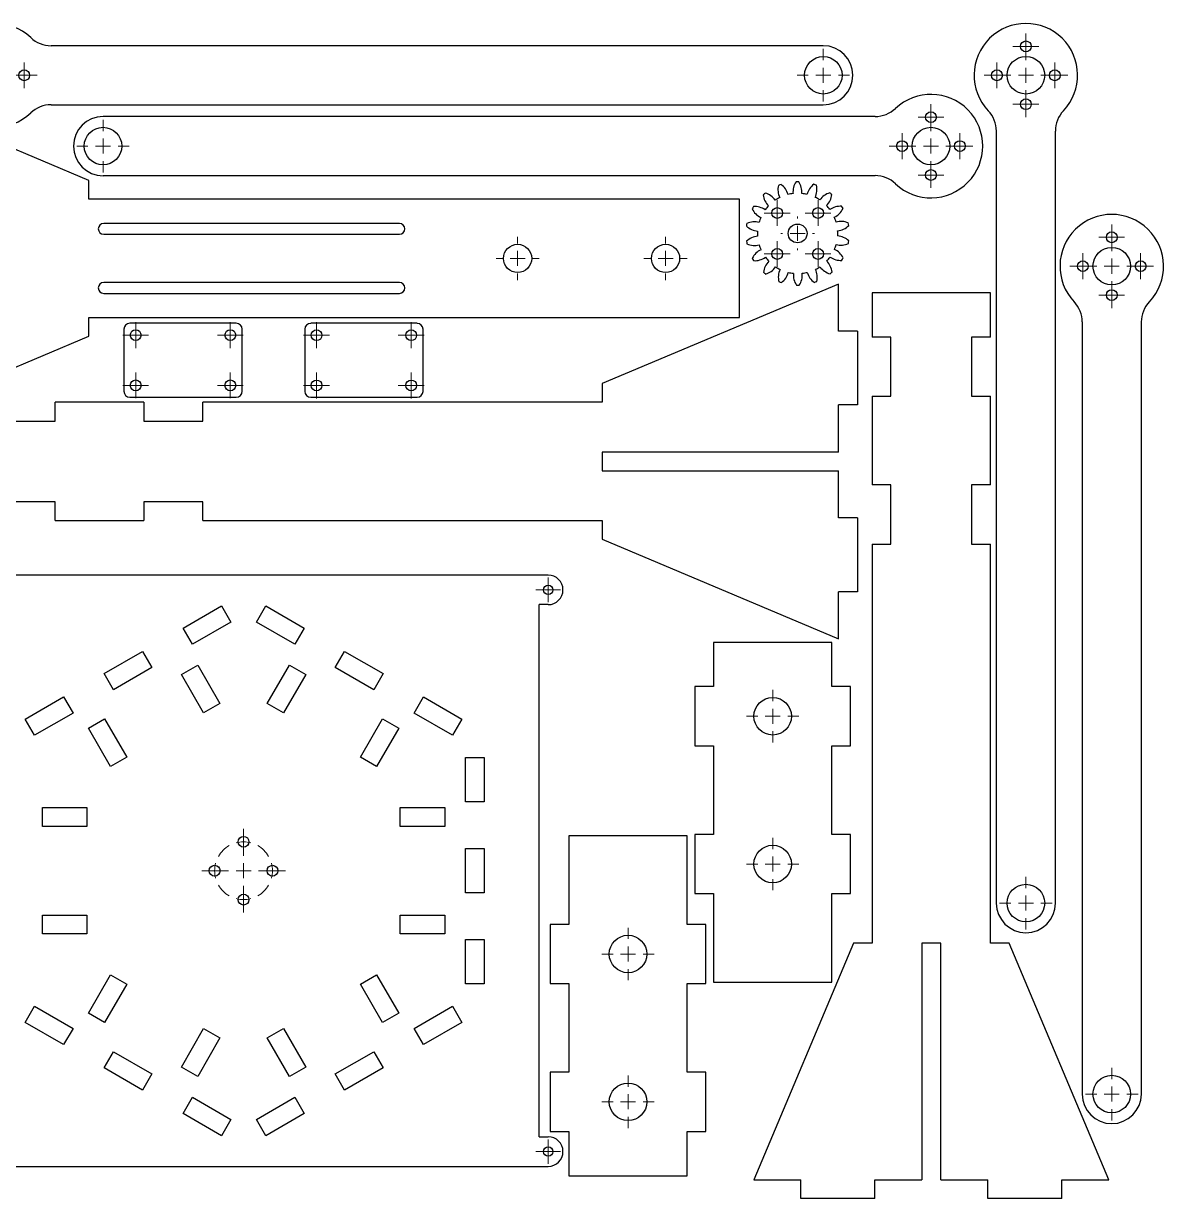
# Model space of a CAD drawing. Header units: inches. Extents: x 0 to 23.9, y 0 to 15.8.
# Drawn here: x 8.73 to 23.91, y 0.19 to 15.83 of the extents above; entities that cross this region are included whole.
import ezdxf

# ---------------------------------------------------------------- set-up
doc = ezdxf.new("R2010")
doc.units = ezdxf.units.IN
doc.header["$MEASUREMENT"] = 0

# ---------------------------------------------------------------- blocks, each defined once
blk = doc.blocks.new('SW_CENTERMARKSYMBOL_12')
at = {"color": 0, "linetype": 'Continuous', "lineweight": 18}
for p, q in [((0, 0.1), (0, 0.1625)), ((-0.1, 0), (-0.1625, 0)), ((0, 0), (-0.1, 0)), ((0, 0), (0, 0.1)), ((0, 0), (0, -0.1)), ((0, 0), (0.1, 0)), ((0.1, 0), (0.1625, 0)), ((0, -0.1), (0, -0.1625))]:
    blk.add_line(p, q, dxfattribs=at)
blk = doc.blocks.new('SW_CENTERMARKSYMBOL_13')
at = {"color": 0, "linetype": 'Continuous', "lineweight": 18}
for p, q in [((0, 0.1), (0, 0.1625)), ((-0.1, 0), (-0.1625, 0)), ((0, 0), (-0.1, 0)), ((0, 0), (0, 0.1)), ((0, 0), (0, -0.1)), ((0, 0), (0.1, 0)), ((0.1, 0), (0.1625, 0)), ((0, -0.1), (0, -0.1625))]:
    blk.add_line(p, q, dxfattribs=at)
blk = doc.blocks.new('SW_CENTERMARKSYMBOL_14')
at = {"color": 0, "linetype": 'Continuous', "lineweight": 18}
for p, q in [((0, 0.87), (0, 0.942)), ((0, 0.77), (0, 0.87)), ((0, 0.585), (0, 0.868)), ((0, 0.77), (0, 0.67)), ((0, 0.67), (0, 0.598)), ((0, 0.385), (0, 0.485)), ((-0.485, 0.385), (-0.557, 0.385)), ((-0.385, 0.385), (-0.485, 0.385)), ((-0.2, 0.385), (-0.483, 0.385)), ((-0.385, 0.385), (-0.285, 0.385)), ((-0.285, 0.385), (-0.213, 0.385)), ((0, 0.385), (-0.1, 0.385)), ((0, 0.385), (0, 0.285)), ((0, 0.385), (0.1, 0.385)), ((0.2, 0.385), (0.483, 0.385)), ((0.285, 0.385), (0.213, 0.385)), ((0.385, 0.385), (0.285, 0.385)), ((0.385, 0.385), (0.485, 0.385)), ((0.485, 0.385), (0.557, 0.385)), ((0, 0.185), (0, -0.098)), ((0, 0.1), (0, 0.172)), ((0, 0), (0, 0.1)), ((0, 0), (0, -0.1)), ((0, -0.1), (0, -0.172))]:
    blk.add_line(p, q, dxfattribs=at)
for start, end in [(119.764, 150.236), (90, 104.882), (75.118, 90), (29.764, 60.236), (165.118, 180), (0, 14.882), (180, 194.882), (345.118, 0), (209.764, 240.236), (299.764, 330.236), (255.118, 270), (270, 284.882)]:
    blk.add_arc((0, 0.385), 0.385, start, end, dxfattribs=at)
blk = doc.blocks.new('SW_CENTERMARKSYMBOL_15')
at = {"color": 0, "linetype": 'Continuous', "lineweight": 18}
for p, q in [((0, 0.2), (0, 0.2875)), ((-0.2, 0), (-0.2875, 0)), ((0, 0), (-0.1, 0)), ((0, 0), (0, 0.1)), ((0, 0), (0.1, 0)), ((0, 0), (0, -0.1)), ((0.2, 0), (0.2875, 0)), ((0, -0.2), (0, -0.2875))]:
    blk.add_line(p, q, dxfattribs=at)
blk = doc.blocks.new('SW_CENTERMARKSYMBOL_16')
at = {"color": 0, "linetype": 'Continuous', "lineweight": 18}
for p, q in [((0, 0.2), (0, 0.2875)), ((-0.2, 0), (-0.2875, 0)), ((0, 0), (-0.1, 0)), ((0, 0), (0, 0.1)), ((0, 0), (0.1, 0)), ((0, 0), (0, -0.1)), ((0.2, 0), (0.2875, 0)), ((0, -0.2), (0, -0.2875))]:
    blk.add_line(p, q, dxfattribs=at)
blk = doc.blocks.new('SW_CENTERMARKSYMBOL_21')
at = {"color": 0, "linetype": 'Continuous', "lineweight": 18}
for p, q in [((0, 0.2), (0, 0.225)), ((-0.2, 0), (-0.225, 0)), ((0, 0), (-0.1, 0)), ((0, 0), (0, 0.1)), ((0, 0), (0, -0.1)), ((0, 0), (0.1, 0)), ((0.2, 0), (0.225, 0)), ((0, -0.2), (0, -0.225))]:
    blk.add_line(p, q, dxfattribs=at)
blk = doc.blocks.new('SW_CENTERMARKSYMBOL_22')
at = {"color": 0, "linetype": 'Continuous', "lineweight": 18}
for p, q in [((0, 0.1), (0, 0.172)), ((-0.1, 0), (-0.172, 0)), ((0, 0), (-0.1, 0)), ((0, 0), (0, 0.1)), ((0, 0), (0, -0.1)), ((0, 0), (0.1, 0)), ((0.1, 0), (0.172, 0)), ((0, -0.1), (0, -0.172))]:
    blk.add_line(p, q, dxfattribs=at)
blk = doc.blocks.new('SW_CENTERMARKSYMBOL_23')
at = {"color": 0, "linetype": 'Continuous', "lineweight": 18}
for p, q in [((0, 0.1), (0, 0.172)), ((-0.1, 0), (-0.172, 0)), ((0, 0), (-0.1, 0)), ((0, 0), (0, 0.1)), ((0, 0), (0, -0.1)), ((0, 0), (0.1, 0)), ((0.1, 0), (0.172, 0)), ((0, -0.1), (0, -0.172))]:
    blk.add_line(p, q, dxfattribs=at)
blk = doc.blocks.new('SW_CENTERMARKSYMBOL_24')
at = {"color": 0, "linetype": 'Continuous', "lineweight": 18}
for p, q in [((0, 0.1), (0, 0.172)), ((-0.1, 0), (-0.172, 0)), ((0, 0), (-0.1, 0)), ((0, 0), (0, 0.1)), ((0, 0), (0, -0.1)), ((0, 0), (0.1, 0)), ((0.1, 0), (0.172, 0)), ((0, -0.1), (0, -0.172))]:
    blk.add_line(p, q, dxfattribs=at)
blk = doc.blocks.new('SW_CENTERMARKSYMBOL_25')
at = {"color": 0, "linetype": 'Continuous', "lineweight": 18}
for p, q in [((0, 0.1), (0, 0.172)), ((-0.1, 0), (-0.172, 0)), ((0, 0), (-0.1, 0)), ((0, 0), (0, 0.1)), ((0, 0), (0, -0.1)), ((0, 0), (0.1, 0)), ((0.1, 0), (0.172, 0)), ((0, -0.1), (0, -0.172))]:
    blk.add_line(p, q, dxfattribs=at)
blk = doc.blocks.new('SW_CENTERMARKSYMBOL_26')
at = {"color": 0, "linetype": 'Continuous', "lineweight": 18}
for p, q in [((0, 0.2), (0, 0.35)), ((-0.2, 0), (-0.35, 0)), ((0, 0), (-0.1, 0)), ((0, 0), (0, 0.1)), ((0, 0), (0, -0.1)), ((0, 0), (0.1, 0)), ((0.2, 0), (0.35, 0)), ((0, -0.2), (0, -0.35))]:
    blk.add_line(p, q, dxfattribs=at)
blk = doc.blocks.new('SW_CENTERMARKSYMBOL_27')
at = {"color": 0, "linetype": 'Continuous', "lineweight": 18}
for p, q in [((0, 0.2), (0, 0.35)), ((-0.2, 0), (-0.35, 0)), ((0, 0), (-0.1, 0)), ((0, 0), (0, 0.1)), ((0, 0), (0, -0.1)), ((0, 0), (0.1, 0)), ((0.2, 0), (0.35, 0)), ((0, -0.2), (0, -0.35))]:
    blk.add_line(p, q, dxfattribs=at)
blk = doc.blocks.new('SW_CENTERMARKSYMBOL_28')
at = {"color": 0, "linetype": 'Continuous', "lineweight": 18}
for p, q in [((0, 0.1), (0, 0.172)), ((-0.1, 0), (-0.172, 0)), ((0, 0), (-0.1, 0)), ((0, 0), (0, 0.1)), ((0, 0), (0, -0.1)), ((0, 0), (0.1, 0)), ((0.1, 0), (0.172, 0)), ((0, -0.1), (0, -0.172))]:
    blk.add_line(p, q, dxfattribs=at)
blk = doc.blocks.new('SW_CENTERMARKSYMBOL_29')
at = {"color": 0, "linetype": 'Continuous', "lineweight": 18}
for p, q in [((0, 0.1), (0, 0.172)), ((-0.1, 0), (-0.172, 0)), ((0, 0), (-0.1, 0)), ((0, 0), (0, 0.1)), ((0, 0), (0, -0.1)), ((0, 0), (0.1, 0)), ((0.1, 0), (0.172, 0)), ((0, -0.1), (0, -0.172))]:
    blk.add_line(p, q, dxfattribs=at)
blk = doc.blocks.new('SW_CENTERMARKSYMBOL_30')
at = {"color": 0, "linetype": 'Continuous', "lineweight": 18}
for p, q in [((0, 0.1), (0, 0.172)), ((-0.1, 0), (-0.172, 0)), ((0, 0), (-0.1, 0)), ((0, 0), (0, 0.1)), ((0, 0), (0, -0.1)), ((0, 0), (0.1, 0)), ((0.1, 0), (0.172, 0)), ((0, -0.1), (0, -0.172))]:
    blk.add_line(p, q, dxfattribs=at)
blk = doc.blocks.new('SW_CENTERMARKSYMBOL_31')
at = {"color": 0, "linetype": 'Continuous', "lineweight": 18}
for p, q in [((0, 0.1), (0, 0.172)), ((-0.1, 0), (-0.172, 0)), ((0, 0), (-0.1, 0)), ((0, 0), (0, 0.1)), ((0, 0), (0, -0.1)), ((0, 0), (0.1, 0)), ((0.1, 0), (0.172, 0)), ((0, -0.1), (0, -0.172))]:
    blk.add_line(p, q, dxfattribs=at)
blk = doc.blocks.new('SW_CENTERMARKSYMBOL_33')
at = {"color": 0, "linetype": 'Continuous', "lineweight": 0}
for p, q in [((0, 0.2), (0, 0.35)), ((-0.2, 0), (-0.35, 0)), ((0, 0), (-0.1, 0)), ((0, 0), (0, 0.1)), ((0, 0), (0, -0.1)), ((0, 0), (0.1, 0)), ((0.2, 0), (0.35, 0)), ((0, -0.2), (0, -0.35))]:
    blk.add_line(p, q, dxfattribs=at)
blk = doc.blocks.new('SW_CENTERMARKSYMBOL_37')
at = {"color": 0, "linetype": 'Continuous', "lineweight": 0}
for p, q in [((0, 0.1), (0, 0.172)), ((-0.1, 0), (-0.172, 0)), ((0, 0), (-0.1, 0)), ((0, 0), (0, 0.1)), ((0, 0), (0, -0.1)), ((0, 0), (0.1, 0)), ((0.1, 0), (0.172, 0)), ((0, -0.1), (0, -0.172))]:
    blk.add_line(p, q, dxfattribs=at)
blk = doc.blocks.new('SW_CENTERMARKSYMBOL_38')
at = {"color": 0, "linetype": 'Continuous', "lineweight": 0}
for p, q in [((0, 0.2), (0, 0.35)), ((-0.2, 0), (-0.35, 0)), ((0, 0), (-0.1, 0)), ((0, 0), (0, 0.1)), ((0, 0), (0.1, 0)), ((0, 0), (0, -0.1)), ((0.2, 0), (0.35, 0)), ((0, -0.2), (0, -0.35))]:
    blk.add_line(p, q, dxfattribs=at)
blk = doc.blocks.new('SW_CENTERMARKSYMBOL_39')
at = {"color": 0, "linetype": 'Continuous', "lineweight": 0}
for p, q in [((0, 0.2), (0, 0.35)), ((-0.2, 0), (-0.35, 0)), ((0, 0), (-0.1, 0)), ((0, 0), (0, 0.1)), ((0, 0), (0.1, 0)), ((0, 0), (0, -0.1)), ((0.2, 0), (0.35, 0)), ((0, -0.2), (0, -0.35))]:
    blk.add_line(p, q, dxfattribs=at)
blk = doc.blocks.new('SW_CENTERMARKSYMBOL_40')
at = {"color": 0, "linetype": 'Continuous', "lineweight": 0}
for p, q in [((0, 0.1), (0, 0.172)), ((-0.1, 0), (-0.172, 0)), ((0, 0), (-0.1, 0)), ((0, 0), (0, 0.1)), ((0, 0), (0.1, 0)), ((0, 0), (0, -0.1)), ((0.1, 0), (0.172, 0)), ((0, -0.1), (0, -0.172))]:
    blk.add_line(p, q, dxfattribs=at)
blk = doc.blocks.new('SW_CENTERMARKSYMBOL_41')
at = {"color": 0, "linetype": 'Continuous', "lineweight": 0}
for p, q in [((0, 0.1), (0, 0.172)), ((-0.1, 0), (-0.172, 0)), ((0, 0), (-0.1, 0)), ((0, 0), (0, 0.1)), ((0, 0), (0.1, 0)), ((0, 0), (0, -0.1)), ((0.1, 0), (0.172, 0)), ((0, -0.1), (0, -0.172))]:
    blk.add_line(p, q, dxfattribs=at)
blk = doc.blocks.new('SW_CENTERMARKSYMBOL_42')
at = {"color": 0, "linetype": 'Continuous', "lineweight": 0}
for p, q in [((0, 0.1), (0, 0.172)), ((-0.1, 0), (-0.172, 0)), ((0, 0), (-0.1, 0)), ((0, 0), (0, 0.1)), ((0, 0), (0.1, 0)), ((0, 0), (0, -0.1)), ((0.1, 0), (0.172, 0)), ((0, -0.1), (0, -0.172))]:
    blk.add_line(p, q, dxfattribs=at)
blk = doc.blocks.new('SW_CENTERMARKSYMBOL_43')
at = {"color": 0, "linetype": 'Continuous', "lineweight": 0}
for p, q in [((0, 0.1), (0, 0.172)), ((-0.1, 0), (-0.172, 0)), ((0, 0), (-0.1, 0)), ((0, 0), (0, 0.1)), ((0, 0), (0.1, 0)), ((0, 0), (0, -0.1)), ((0.1, 0), (0.172, 0)), ((0, -0.1), (0, -0.172))]:
    blk.add_line(p, q, dxfattribs=at)
blk = doc.blocks.new('SW_CENTERMARKSYMBOL_44')
at = {"color": 0, "linetype": 'Continuous', "lineweight": 0}
for p, q in [((0, 0.2), (0, 0.35)), ((-0.2, 0), (-0.35, 0)), ((0, 0), (-0.1, 0)), ((0, 0), (0, 0.1)), ((0, 0), (0.1, 0)), ((0, 0), (0, -0.1)), ((0.2, 0), (0.35, 0)), ((0, -0.2), (0, -0.35))]:
    blk.add_line(p, q, dxfattribs=at)
blk = doc.blocks.new('SW_CENTERMARKSYMBOL_45')
at = {"color": 0, "linetype": 'Continuous', "lineweight": 0}
for p, q in [((0, 0.2), (0, 0.35)), ((-0.2, 0), (-0.35, 0)), ((0, 0), (-0.1, 0)), ((0, 0), (0, 0.1)), ((0, 0), (0.1, 0)), ((0, 0), (0, -0.1)), ((0.2, 0), (0.35, 0)), ((0, -0.2), (0, -0.35))]:
    blk.add_line(p, q, dxfattribs=at)
blk = doc.blocks.new('SW_CENTERMARKSYMBOL_46')
at = {"color": 0, "linetype": 'Continuous', "lineweight": 0}
for p, q in [((0, 0.1), (0, 0.172)), ((-0.1, 0), (-0.172, 0)), ((0, 0), (-0.1, 0)), ((0, 0), (0, 0.1)), ((0, 0), (0.1, 0)), ((0, 0), (0, -0.1)), ((0.1, 0), (0.172, 0)), ((0, -0.1), (0, -0.172))]:
    blk.add_line(p, q, dxfattribs=at)
blk = doc.blocks.new('SW_CENTERMARKSYMBOL_47')
at = {"color": 0, "linetype": 'Continuous', "lineweight": 0}
for p, q in [((0, 0.1), (0, 0.172)), ((-0.1, 0), (-0.172, 0)), ((0, 0), (-0.1, 0)), ((0, 0), (0, 0.1)), ((0, 0), (0.1, 0)), ((0, 0), (0, -0.1)), ((0.1, 0), (0.172, 0)), ((0, -0.1), (0, -0.172))]:
    blk.add_line(p, q, dxfattribs=at)
blk = doc.blocks.new('SW_CENTERMARKSYMBOL_48')
at = {"color": 0, "linetype": 'Continuous', "lineweight": 0}
for p, q in [((0, 0.1), (0, 0.172)), ((-0.1, 0), (-0.172, 0)), ((0, 0), (-0.1, 0)), ((0, 0), (0, 0.1)), ((0, 0), (0.1, 0)), ((0, 0), (0, -0.1)), ((0.1, 0), (0.172, 0)), ((0, -0.1), (0, -0.172))]:
    blk.add_line(p, q, dxfattribs=at)
blk = doc.blocks.new('SW_CENTERMARKSYMBOL_49')
at = {"color": 0, "linetype": 'Continuous', "lineweight": 0}
for p, q in [((0, 0.1), (0, 0.172)), ((-0.1, 0), (-0.172, 0)), ((0, 0), (-0.1, 0)), ((0, 0), (0, 0.1)), ((0, 0), (0.1, 0)), ((0, 0), (0, -0.1)), ((0.1, 0), (0.172, 0)), ((0, -0.1), (0, -0.172))]:
    blk.add_line(p, q, dxfattribs=at)
blk = doc.blocks.new('SW_CENTERMARKSYMBOL_58')
at = {"color": 0, "linetype": 'Continuous', "lineweight": 0}
for p, q in [((0, 0.1), (0, 0.172)), ((-0.1, 0), (-0.172, 0)), ((0, 0), (-0.1, 0)), ((0, 0), (0, 0.1)), ((0, 0), (0, -0.1)), ((0, 0), (0.1, 0)), ((0.1, 0), (0.172, 0)), ((0, -0.1), (0, -0.172))]:
    blk.add_line(p, q, dxfattribs=at)
blk = doc.blocks.new('SW_CENTERMARKSYMBOL_59')
at = {"color": 0, "linetype": 'Continuous', "lineweight": 0}
for p, q in [((0, 0.1), (0, 0.172)), ((-0.1, 0), (-0.172, 0)), ((0, 0), (-0.1, 0)), ((0, 0), (0, 0.1)), ((0, 0), (0, -0.1)), ((0, 0), (0.1, 0)), ((0.1, 0), (0.172, 0)), ((0, -0.1), (0, -0.172))]:
    blk.add_line(p, q, dxfattribs=at)
blk = doc.blocks.new('SW_CENTERMARKSYMBOL_60')
at = {"color": 0, "linetype": 'Continuous', "lineweight": 0}
for p, q in [((0, 0.1), (0, 0.172)), ((-0.1, 0), (-0.172, 0)), ((0, 0), (-0.1, 0)), ((0, 0), (0, 0.1)), ((0, 0), (0, -0.1)), ((0, 0), (0.1, 0)), ((0.1, 0), (0.172, 0)), ((0, -0.1), (0, -0.172))]:
    blk.add_line(p, q, dxfattribs=at)
blk = doc.blocks.new('SW_CENTERMARKSYMBOL_61')
at = {"color": 0, "linetype": 'Continuous', "lineweight": 0}
for p, q in [((0, 0.1), (0, 0.172)), ((-0.1, 0), (-0.172, 0)), ((0, 0), (-0.1, 0)), ((0, 0), (0, 0.1)), ((0, 0), (0, -0.1)), ((0, 0), (0.1, 0)), ((0.1, 0), (0.172, 0)), ((0, -0.1), (0, -0.172))]:
    blk.add_line(p, q, dxfattribs=at)
blk = doc.blocks.new('SW_CENTERMARKSYMBOL_62')
at = {"color": 0, "linetype": 'Continuous', "lineweight": 18}
for p, q in [((0, 0.2), (0, 0.35)), ((-0.2, 0), (-0.35, 0)), ((0, 0), (-0.1, 0)), ((0, 0), (0, 0.1)), ((0, 0), (0, -0.1)), ((0, 0), (0.1, 0)), ((0.2, 0), (0.35, 0)), ((0, -0.2), (0, -0.35))]:
    blk.add_line(p, q, dxfattribs=at)
blk = doc.blocks.new('SW_CENTERMARKSYMBOL_63')
at = {"color": 0, "linetype": 'Continuous', "lineweight": 18}
for p, q in [((0, 0.2), (0, 0.35)), ((-0.2, 0), (-0.35, 0)), ((0, 0), (-0.1, 0)), ((0, 0), (0, 0.1)), ((0, 0), (0, -0.1)), ((0, 0), (0.1, 0)), ((0.2, 0), (0.35, 0)), ((0, -0.2), (0, -0.35))]:
    blk.add_line(p, q, dxfattribs=at)
blk = doc.blocks.new('SW_CENTERMARKSYMBOL_64')
at = {"color": 0, "linetype": 'Continuous', "lineweight": 0}
for p, q in [((0, 0.1), (0, 0.172)), ((-0.1, 0), (-0.172, 0)), ((0, 0), (-0.1, 0)), ((0, 0), (0, 0.1)), ((0, 0), (0, -0.1)), ((0, 0), (0.1, 0)), ((0.1, 0), (0.172, 0)), ((0, -0.1), (0, -0.172))]:
    blk.add_line(p, q, dxfattribs=at)
blk = doc.blocks.new('SW_CENTERMARKSYMBOL_65')
at = {"color": 0, "linetype": 'Continuous', "lineweight": 0}
for p, q in [((0, 0.1), (0, 0.172)), ((-0.1, 0), (-0.172, 0)), ((0, 0), (-0.1, 0)), ((0, 0), (0, 0.1)), ((0, 0), (0, -0.1)), ((0, 0), (0.1, 0)), ((0.1, 0), (0.172, 0)), ((0, -0.1), (0, -0.172))]:
    blk.add_line(p, q, dxfattribs=at)
blk = doc.blocks.new('SW_CENTERMARKSYMBOL_66')
at = {"color": 0, "linetype": 'Continuous', "lineweight": 0}
for p, q in [((0, 0.1), (0, 0.172)), ((-0.1, 0), (-0.172, 0)), ((0, 0), (-0.1, 0)), ((0, 0), (0, 0.1)), ((0, 0), (0, -0.1)), ((0, 0), (0.1, 0)), ((0.1, 0), (0.172, 0)), ((0, -0.1), (0, -0.172))]:
    blk.add_line(p, q, dxfattribs=at)
blk = doc.blocks.new('SW_CENTERMARKSYMBOL_67')
at = {"color": 0, "linetype": 'Continuous', "lineweight": 0}
for p, q in [((0, 0.1), (0, 0.172)), ((-0.1, 0), (-0.172, 0)), ((0, 0), (-0.1, 0)), ((0, 0), (0, 0.1)), ((0, 0), (0, -0.1)), ((0, 0), (0.1, 0)), ((0.1, 0), (0.172, 0)), ((0, -0.1), (0, -0.172))]:
    blk.add_line(p, q, dxfattribs=at)
blk = doc.blocks.new('SW_CENTERMARKSYMBOL_68')
at = {"color": 0, "linetype": 'Continuous', "lineweight": 0}
for p, q in [((0, 0.2), (0, 0.35)), ((-0.2, 0), (-0.35, 0)), ((0, 0), (-0.1, 0)), ((0, 0), (0, 0.1)), ((0, 0), (0, -0.1)), ((0, 0), (0.1, 0)), ((0.2, 0), (0.35, 0)), ((0, -0.2), (0, -0.35))]:
    blk.add_line(p, q, dxfattribs=at)
blk = doc.blocks.new('SW_CENTERMARKSYMBOL_69')
at = {"color": 0, "linetype": 'Continuous', "lineweight": 0}
for p, q in [((0, 0.2), (0, 0.35)), ((-0.2, 0), (-0.35, 0)), ((0, 0), (-0.1, 0)), ((0, 0), (0, 0.1)), ((0, 0), (0, -0.1)), ((0, 0), (0.1, 0)), ((0.2, 0), (0.35, 0)), ((0, -0.2), (0, -0.35))]:
    blk.add_line(p, q, dxfattribs=at)

msp = doc.modelspace()

# ---------------------------------------------------------------- linework, layer by layer
at = {"color": 7, "linetype": 'Continuous', "lineweight": 25}
for p, q in [((19.381, 15.539), (9.1, 15.539)), ((9.603, 13.744), (6.453, 15.069)), ((9.1, 14.752), (19.381, 14.752)), ((20.071, 14.596), (9.791, 14.596)), ((21.684, 14.402), (21.684, 4.122)), ((22.472, 4.122), (22.472, 14.402)), ((9.791, 13.809), (20.071, 13.809)), ((9.603, 13.494), (9.603, 13.744)), ((18.264, 13.494), (9.603, 13.494)), ((18.264, 11.919), (18.264, 13.494)), ((13.737, 13.172), (9.8, 13.172)), ((9.8, 13.028), (13.737, 13.028)), ((13.737, 12.385), (9.8, 12.385)), ((19.585, 12.365), (16.435, 11.041)), ((19.585, 11.739), (19.585, 12.365)), ((9.8, 12.24), (13.737, 12.24)), ((21.606, 12.249), (20.031, 12.249)), ((20.031, 12.249), (20.031, 11.659)), ((21.606, 11.659), (21.606, 12.249)), ((9.603, 11.919), (18.264, 11.919)), ((9.603, 11.669), (9.603, 11.919)), ((10.069, 11.764), (10.069, 10.937)), ((11.565, 11.842), (10.148, 11.842)), ((11.644, 10.937), (11.644, 11.764)), ((12.477, 11.763), (12.477, 10.936)), ((13.973, 11.842), (12.556, 11.842)), ((14.052, 10.936), (14.052, 11.763)), ((19.835, 11.739), (19.585, 11.739)), ((19.835, 11.739), (19.835, 10.755)), ((22.827, 11.86), (22.827, 1.579)), ((23.615, 1.579), (23.615, 11.86)), ((6.453, 10.344), (9.603, 11.669)), ((20.281, 11.659), (20.031, 11.659)), ((20.281, 10.871), (20.281, 11.659)), ((21.606, 11.659), (21.356, 11.659)), ((21.356, 11.659), (21.356, 10.871)), ((16.435, 11.041), (16.435, 10.791)), ((10.148, 10.858), (11.565, 10.858)), ((12.556, 10.858), (13.973, 10.858)), ((20.031, 10.871), (20.281, 10.871)), ((20.031, 10.871), (20.031, 9.69)), ((21.356, 10.871), (21.606, 10.871)), ((21.606, 9.69), (21.606, 10.871)), ((9.152, 10.541), (9.152, 10.791)), ((10.333, 10.791), (9.152, 10.791)), ((10.333, 10.791), (10.333, 10.541)), ((11.12, 10.541), (11.12, 10.791)), ((16.435, 10.791), (11.12, 10.791)), ((19.835, 10.755), (19.585, 10.755)), ((19.585, 10.128), (19.585, 10.755)), ((8.364, 10.541), (9.152, 10.541)), ((10.333, 10.541), (11.12, 10.541)), ((19.585, 10.128), (16.435, 10.128)), ((16.435, 10.128), (16.435, 9.878)), ((16.435, 9.878), (19.585, 9.878)), ((19.585, 9.252), (19.585, 9.878)), ((20.281, 9.69), (20.031, 9.69)), ((20.281, 8.903), (20.281, 9.69)), ((21.606, 9.69), (21.356, 9.69)), ((21.356, 9.69), (21.356, 8.903)), ((9.152, 9.466), (8.364, 9.466)), ((9.152, 9.216), (9.152, 9.466)), ((11.12, 9.466), (10.333, 9.466)), ((10.333, 9.466), (10.333, 9.216)), ((11.12, 9.216), (11.12, 9.466)), ((19.835, 9.252), (19.585, 9.252)), ((19.835, 9.252), (19.835, 8.267)), ((9.152, 9.216), (10.333, 9.216)), ((11.12, 9.216), (16.435, 9.216)), ((16.435, 9.216), (16.435, 8.966)), ((16.435, 8.966), (19.585, 7.641)), ((20.031, 8.903), (20.281, 8.903)), ((20.031, 8.903), (20.031, 3.588)), ((21.356, 8.903), (21.606, 8.903)), ((21.606, 3.588), (21.606, 8.903)), ((15.718, 8.49), (7.607, 8.49)), ((19.835, 8.267), (19.585, 8.267)), ((19.585, 7.641), (19.585, 8.267)), ((10.856, 7.785), (11.367, 8.081)), ((11.367, 8.081), (11.492, 7.864)), ((11.833, 7.864), (11.958, 8.081)), ((11.958, 8.081), (12.469, 7.785)), ((15.718, 8.096), (15.6, 8.096)), ((15.6, 1.01), (15.6, 8.096)), ((11.492, 7.864), (10.981, 7.569)), ((12.344, 7.569), (11.833, 7.864)), ((10.981, 7.569), (10.856, 7.785)), ((12.469, 7.785), (12.344, 7.569)), ((17.919, 7.594), (17.919, 7.004)), ((19.494, 7.594), (17.919, 7.594)), ((19.494, 7.004), (19.494, 7.594)), ((9.805, 7.179), (10.317, 7.474)), ((10.317, 7.474), (10.442, 7.258)), ((12.883, 7.258), (13.008, 7.474)), ((13.008, 7.474), (13.52, 7.179)), ((10.442, 7.258), (9.93, 6.962)), ((10.835, 7.167), (11.052, 7.292)), ((11.052, 7.292), (11.347, 6.78)), ((11.978, 6.78), (12.273, 7.292)), ((12.273, 7.292), (12.49, 7.167)), ((13.395, 6.962), (12.883, 7.258)), ((9.93, 6.962), (9.805, 7.179)), ((11.131, 6.655), (10.835, 7.167)), ((12.49, 7.167), (12.194, 6.655)), ((13.52, 7.179), (13.395, 6.962)), ((17.67, 7.004), (17.67, 6.216)), ((17.919, 7.004), (17.67, 7.004)), ((19.744, 7.004), (19.494, 7.004)), ((19.744, 6.216), (19.744, 7.004)), ((8.755, 6.573), (9.267, 6.868)), ((9.267, 6.868), (9.392, 6.651)), ((11.347, 6.78), (11.131, 6.655)), ((12.194, 6.655), (11.978, 6.78)), ((13.933, 6.651), (14.058, 6.868)), ((14.058, 6.868), (14.57, 6.573)), ((8.88, 6.356), (8.755, 6.573)), ((9.392, 6.651), (8.88, 6.356)), ((9.596, 6.451), (9.812, 6.576)), ((9.812, 6.576), (10.108, 6.065)), ((13.217, 6.065), (13.513, 6.576)), ((13.513, 6.576), (13.729, 6.451)), ((14.445, 6.356), (13.933, 6.651)), ((14.57, 6.573), (14.445, 6.356)), ((9.891, 5.94), (9.596, 6.451)), ((13.729, 6.451), (13.434, 5.94)), ((17.67, 6.216), (17.919, 6.216)), ((17.919, 6.216), (17.919, 5.035)), ((19.494, 6.216), (19.744, 6.216)), ((19.494, 5.035), (19.494, 6.216)), ((10.108, 6.065), (9.891, 5.94)), ((13.434, 5.94), (13.217, 6.065)), ((14.615, 6.061), (14.865, 6.061)), ((14.615, 5.47), (14.615, 6.061)), ((14.865, 6.061), (14.865, 5.47)), ((8.985, 5.393), (9.576, 5.393)), ((8.985, 5.143), (8.985, 5.393)), ((9.576, 5.393), (9.576, 5.143)), ((13.749, 5.143), (13.749, 5.393)), ((13.749, 5.393), (14.34, 5.393)), ((14.34, 5.393), (14.34, 5.143)), ((14.865, 5.47), (14.615, 5.47)), ((9.576, 5.143), (8.985, 5.143)), ((14.34, 5.143), (13.749, 5.143)), ((17.568, 5.019), (15.993, 5.019)), ((15.993, 5.019), (15.993, 3.838)), ((17.568, 3.838), (17.568, 5.019)), ((17.67, 5.035), (17.67, 4.248)), ((17.919, 5.035), (17.67, 5.035)), ((19.744, 5.035), (19.494, 5.035)), ((19.744, 4.248), (19.744, 5.035)), ((14.615, 4.848), (14.865, 4.848)), ((14.615, 4.258), (14.615, 4.848)), ((14.865, 4.848), (14.865, 4.258)), ((14.865, 4.258), (14.615, 4.258)), ((17.67, 4.248), (17.919, 4.248)), ((17.919, 4.248), (17.919, 3.067)), ((19.494, 4.248), (19.744, 4.248)), ((19.494, 3.067), (19.494, 4.248)), ((8.985, 3.962), (9.576, 3.962)), ((8.985, 3.712), (8.985, 3.962)), ((9.576, 3.962), (9.576, 3.712)), ((13.749, 3.712), (13.749, 3.962)), ((13.749, 3.962), (14.34, 3.962)), ((14.34, 3.962), (14.34, 3.712)), ((15.744, 3.838), (15.744, 3.051)), ((15.993, 3.838), (15.744, 3.838)), ((17.818, 3.838), (17.568, 3.838)), ((17.818, 3.051), (17.818, 3.838)), ((9.576, 3.712), (8.985, 3.712)), ((14.34, 3.712), (13.749, 3.712)), ((14.615, 3.636), (14.865, 3.636)), ((14.615, 3.045), (14.615, 3.636)), ((14.865, 3.636), (14.865, 3.045)), ((19.781, 3.588), (18.457, 0.438)), ((20.031, 3.588), (19.781, 3.588)), ((20.944, 3.588), (20.694, 3.588)), ((20.694, 3.588), (20.694, 0.438)), ((20.944, 0.438), (20.944, 3.588)), ((21.856, 3.588), (21.606, 3.588)), ((23.181, 0.438), (21.856, 3.588)), ((9.596, 2.655), (9.891, 3.166)), ((9.891, 3.166), (10.108, 3.041)), ((13.217, 3.041), (13.434, 3.166)), ((13.434, 3.166), (13.729, 2.655)), ((10.108, 3.041), (9.812, 2.53)), ((13.513, 2.53), (13.217, 3.041)), ((14.865, 3.045), (14.615, 3.045)), ((15.744, 3.051), (15.993, 3.051)), ((15.993, 3.051), (15.993, 1.87)), ((17.568, 3.051), (17.818, 3.051)), ((17.568, 1.87), (17.568, 3.051)), ((17.919, 3.067), (19.494, 3.067)), ((8.755, 2.533), (8.88, 2.75)), ((8.88, 2.75), (9.392, 2.454)), ((13.933, 2.454), (14.445, 2.75)), ((14.445, 2.75), (14.57, 2.533)), ((9.267, 2.238), (8.755, 2.533)), ((9.812, 2.53), (9.596, 2.655)), ((13.729, 2.655), (13.513, 2.53)), ((14.57, 2.533), (14.058, 2.238)), ((9.392, 2.454), (9.267, 2.238)), ((10.835, 1.939), (11.131, 2.451)), ((11.131, 2.451), (11.347, 2.326)), ((11.978, 2.326), (12.194, 2.451)), ((12.194, 2.451), (12.49, 1.939)), ((14.058, 2.238), (13.933, 2.454)), ((11.347, 2.326), (11.052, 1.814)), ((12.273, 1.814), (11.978, 2.326)), ((9.805, 1.927), (9.93, 2.143)), ((9.93, 2.143), (10.442, 1.848)), ((12.883, 1.848), (13.395, 2.143)), ((13.395, 2.143), (13.52, 1.927)), ((10.317, 1.632), (9.805, 1.927)), ((11.052, 1.814), (10.835, 1.939)), ((12.49, 1.939), (12.273, 1.814)), ((13.52, 1.927), (13.008, 1.632)), ((10.442, 1.848), (10.317, 1.632)), ((13.008, 1.632), (12.883, 1.848)), ((15.744, 1.87), (15.744, 1.082)), ((15.993, 1.87), (15.744, 1.87)), ((17.818, 1.87), (17.568, 1.87)), ((17.818, 1.082), (17.818, 1.87)), ((10.856, 1.321), (10.981, 1.537)), ((10.981, 1.537), (11.492, 1.242)), ((11.833, 1.242), (12.344, 1.537)), ((12.344, 1.537), (12.469, 1.321)), ((11.367, 1.025), (10.856, 1.321)), ((12.469, 1.321), (11.958, 1.025)), ((11.492, 1.242), (11.367, 1.025)), ((11.958, 1.025), (11.833, 1.242)), ((15.6, 1.01), (15.718, 1.01)), ((15.744, 1.082), (15.993, 1.082)), ((15.993, 1.082), (15.993, 0.492)), ((17.568, 1.082), (17.818, 1.082)), ((17.568, 0.492), (17.568, 1.082)), ((7.607, 0.616), (15.718, 0.616)), ((15.993, 0.492), (17.568, 0.492)), ((18.457, 0.438), (19.083, 0.438)), ((19.083, 0.188), (19.083, 0.438)), ((20.067, 0.188), (20.067, 0.438)), ((20.067, 0.438), (20.694, 0.438)), ((20.944, 0.438), (21.57, 0.438)), ((21.57, 0.188), (21.57, 0.438)), ((22.555, 0.188), (22.555, 0.438)), ((22.555, 0.438), (23.181, 0.438)), ((20.067, 0.188), (19.083, 0.188)), ((22.555, 0.188), (21.57, 0.188))]:
    msp.add_line(p, q, dxfattribs=at)
for centre, radius in [((22.078, 15.53), 0.072), ((19.381, 15.145), 0.25), ((22.078, 15.145), 0.25), ((8.742, 15.145), 0.072), ((21.693, 15.145), 0.072), ((22.463, 15.145), 0.072), ((22.078, 14.76), 0.072), ((20.814, 14.587), 0.072), ((9.791, 14.202), 0.25), ((20.814, 14.202), 0.25), ((20.429, 14.202), 0.072), ((21.199, 14.202), 0.072), ((20.814, 13.817), 0.072), ((18.767, 13.311), 0.072), ((19.311, 13.311), 0.072), ((19.039, 13.039), 0.125), ((23.221, 12.988), 0.072), ((15.311, 12.706), 0.188), ((17.28, 12.706), 0.188), ((18.767, 12.766), 0.072), ((19.311, 12.766), 0.072), ((23.221, 12.603), 0.25), ((22.836, 12.603), 0.072), ((23.606, 12.603), 0.072), ((23.221, 12.218), 0.072), ((10.226, 11.685), 0.072), ((11.486, 11.685), 0.072), ((12.634, 11.684), 0.072), ((13.894, 11.684), 0.072), ((10.226, 11.016), 0.072), ((11.486, 11.016), 0.072), ((12.634, 11.015), 0.072), ((13.894, 11.015), 0.072), ((15.718, 8.293), 0.0625), ((18.707, 6.61), 0.25), ((11.662, 4.938), 0.072), ((18.707, 4.642), 0.25), ((11.277, 4.553), 0.072), ((12.047, 4.553), 0.072), ((11.662, 4.168), 0.072), ((22.078, 4.122), 0.25), ((16.781, 3.444), 0.25), ((16.781, 1.476), 0.25), ((23.221, 1.579), 0.25), ((15.718, 0.813), 0.0625)]:
    msp.add_circle(centre, radius, dxfattribs=at)
for centre, radius, start, end in [((8.357, 15.145), 0.689, 46.6582, 313.3418), ((22.078, 15.145), 0.689, 316.6582, 223.3418), ((9.1, 15.933), 0.394, 226.6582, 270), ((19.381, 15.145), 0.394, 0, 90), ((19.381, 15.145), 0.394, 270, 0), ((20.814, 14.202), 0.689, 226.6582, 133.3418), ((9.1, 14.358), 0.394, 90, 133.3418), ((9.791, 14.202), 0.394, 90, 180), ((20.071, 14.99), 0.394, 270, 313.3418), ((21.291, 14.402), 0.394, 0, 43.3418), ((22.865, 14.402), 0.394, 136.6582, 180), ((9.791, 14.202), 0.394, 180, 270), ((20.071, 13.415), 0.394, 46.6582, 90), ((19.025, 13.621), 0.248, 166.5946, 205.0107), ((19.039, 13.039), 0.689, 108.7356, 111.7285), ((18.672, 13.491), 0.248, 15.4533, 53.8695), ((19.225, 13.591), 0.248, 146.5946, 185.0107), ((19.039, 13.039), 0.689, 88.7356, 91.7285), ((18.848, 13.589), 0.248, 355.4533, 33.8695), ((19.403, 13.494), 0.248, 126.5946, 165.0107), ((19.039, 13.039), 0.689, 68.7356, 71.7285), ((19.048, 13.621), 0.248, 335.4533, 13.8695), ((19.039, 13.039), 0.689, 128.7356, 131.7285), ((18.827, 13.581), 0.248, 186.5946, 225.0107), ((18.539, 13.338), 0.248, 35.4533, 73.8695), ((19.039, 13.039), 0.534, 116.5398, 123.9243), ((19.039, 13.039), 0.534, 96.5398, 103.9243), ((19.039, 13.039), 0.534, 76.5398, 83.9243), ((19.039, 13.039), 0.534, 56.5398, 63.9243), ((19.537, 13.342), 0.248, 106.5946, 145.0107), ((19.247, 13.583), 0.248, 315.4533, 353.8695), ((19.039, 13.039), 0.689, 48.7356, 51.7285), ((19.039, 13.039), 0.689, 148.7356, 151.7285), ((18.654, 13.476), 0.248, 206.5946, 245.0107), ((18.467, 13.149), 0.248, 55.4533, 93.8695), ((19.039, 13.039), 0.534, 136.5398, 143.9243), ((19.039, 13.039), 0.534, 36.5398, 43.9243), ((19.61, 13.153), 0.248, 86.5946, 125.0107), ((19.421, 13.479), 0.248, 295.4533, 333.8695), ((19.039, 13.039), 0.689, 28.7356, 31.7285), ((9.8, 13.1), 0.0722, 90, 270), ((13.737, 13.1), 0.0722, 270, 90), ((19.039, 13.039), 0.689, 168.7356, 171.7285), ((18.464, 12.946), 0.248, 75.4533, 113.8695), ((19.039, 13.039), 0.534, 156.5398, 163.9243), ((19.039, 13.039), 0.534, 16.5398, 23.9243), ((19.615, 12.951), 0.248, 66.5946, 105.0107), ((19.548, 13.322), 0.248, 275.4533, 313.8695), ((19.039, 13.039), 0.689, 8.7356, 11.7285), ((23.221, 12.603), 0.689, 316.6582, 223.3418), ((18.528, 13.318), 0.248, 226.5946, 265.0107), ((18.53, 12.755), 0.248, 95.4533, 133.8695), ((19.039, 13.039), 0.534, 176.5398, 183.9243), ((19.039, 13.039), 0.534, 356.5398, 3.9243), ((19.55, 12.759), 0.248, 46.5946, 85.0107), ((19.039, 13.039), 0.689, 188.7356, 191.7285), ((18.463, 13.126), 0.248, 246.5946, 285.0107), ((19.039, 13.039), 0.534, 196.5398, 203.9243), ((19.039, 13.039), 0.534, 336.5398, 343.9243), ((19.614, 13.131), 0.248, 255.4533, 293.8695), ((19.039, 13.039), 0.689, 348.7356, 351.7285), ((18.658, 12.598), 0.248, 115.4533, 153.8695), ((19.039, 13.039), 0.689, 208.7356, 211.7285), ((18.468, 12.924), 0.248, 266.5946, 305.0107), ((19.039, 13.039), 0.534, 216.5398, 223.9243), ((19.039, 13.039), 0.534, 316.5398, 323.9243), ((19.611, 12.928), 0.248, 235.4533, 273.8695), ((19.424, 12.601), 0.248, 26.5946, 65.0107), ((19.039, 13.039), 0.689, 328.7356, 331.7285), ((18.831, 12.494), 0.248, 135.4533, 173.8695), ((19.039, 13.039), 0.689, 228.7356, 231.7285), ((18.541, 12.735), 0.248, 286.5946, 325.0107), ((19.039, 13.039), 0.534, 236.5398, 243.9243), ((19.03, 12.456), 0.248, 155.4533, 193.8695), ((18.675, 12.583), 0.248, 306.5946, 345.0107), ((19.039, 13.039), 0.534, 256.5398, 263.9243), ((19.039, 13.039), 0.534, 276.5398, 283.9243), ((19.407, 12.586), 0.248, 195.4533, 233.8695), ((19.039, 13.039), 0.534, 296.5398, 303.9243), ((19.053, 12.456), 0.248, 346.5946, 25.0107), ((19.539, 12.739), 0.248, 215.4533, 253.8695), ((19.251, 12.496), 0.248, 6.5946, 45.0107), ((19.039, 13.039), 0.689, 308.7356, 311.7285), ((9.8, 12.313), 0.0722, 90, 270), ((13.737, 12.313), 0.0722, 270, 90), ((19.039, 13.039), 0.689, 248.7356, 251.7285), ((19.23, 12.488), 0.248, 175.4533, 213.8695), ((18.853, 12.486), 0.248, 326.5946, 5.0107), ((19.039, 13.039), 0.689, 288.7356, 291.7285), ((19.039, 13.039), 0.689, 268.7356, 271.7285), ((22.434, 11.86), 0.394, 0, 43.3418), ((24.008, 11.86), 0.394, 136.6582, 180), ((10.148, 11.764), 0.0787, 90, 180), ((11.565, 11.764), 0.0787, 0, 90), ((12.556, 11.763), 0.0787, 90, 180), ((13.973, 11.763), 0.0787, 0, 90), ((10.148, 10.937), 0.0787, 180, 270), ((11.565, 10.937), 0.0787, 270, 0), ((12.556, 10.936), 0.0787, 180, 270), ((13.973, 10.936), 0.0787, 270, 0), ((15.718, 8.293), 0.197, 270, 90), ((22.078, 4.122), 0.394, 180, 270), ((22.078, 4.122), 0.394, 270, 0), ((23.221, 1.579), 0.394, 180, 270), ((23.221, 1.579), 0.394, 270, 0), ((15.718, 0.813), 0.197, 270, 90)]:
    msp.add_arc(centre, radius, start, end, dxfattribs=at)

# ---------------------------------------------------------------- block references
at = {"color": 7, "linetype": 'Continuous', "lineweight": 0}
for name, p in [('SW_CENTERMARKSYMBOL_41', (22.078, 15.53)), ('SW_CENTERMARKSYMBOL_33', (19.381, 15.145)), ('SW_CENTERMARKSYMBOL_38', (22.078, 15.145)), ('SW_CENTERMARKSYMBOL_37', (8.742, 15.145)), ('SW_CENTERMARKSYMBOL_42', (21.693, 15.145)), ('SW_CENTERMARKSYMBOL_40', (22.463, 15.145)), ('SW_CENTERMARKSYMBOL_43', (22.078, 14.76)), ('SW_CENTERMARKSYMBOL_47', (23.221, 12.988)), ('SW_CENTERMARKSYMBOL_44', (23.221, 12.603)), ('SW_CENTERMARKSYMBOL_48', (22.836, 12.603)), ('SW_CENTERMARKSYMBOL_46', (23.606, 12.603)), ('SW_CENTERMARKSYMBOL_49', (23.221, 12.218)), ('SW_CENTERMARKSYMBOL_59', (10.226, 11.685)), ('SW_CENTERMARKSYMBOL_60', (11.486, 11.685)), ('SW_CENTERMARKSYMBOL_65', (12.634, 11.684)), ('SW_CENTERMARKSYMBOL_66', (13.894, 11.684)), ('SW_CENTERMARKSYMBOL_58', (10.226, 11.016)), ('SW_CENTERMARKSYMBOL_61', (11.486, 11.016)), ('SW_CENTERMARKSYMBOL_64', (12.634, 11.015)), ('SW_CENTERMARKSYMBOL_67', (13.894, 11.015)), ('SW_CENTERMARKSYMBOL_69', (18.707, 6.61)), ('SW_CENTERMARKSYMBOL_68', (18.707, 4.642)), ('SW_CENTERMARKSYMBOL_39', (22.078, 4.122)), ('SW_CENTERMARKSYMBOL_45', (23.221, 1.579))]:
    msp.add_blockref(name, p, dxfattribs=at)
at = {"color": 7, "linetype": 'Continuous', "lineweight": 18}
for name, p in [('SW_CENTERMARKSYMBOL_30', (20.814, 14.587)), ('SW_CENTERMARKSYMBOL_27', (9.791, 14.202)), ('SW_CENTERMARKSYMBOL_26', (20.814, 14.202)), ('SW_CENTERMARKSYMBOL_31', (20.429, 14.202)), ('SW_CENTERMARKSYMBOL_29', (21.199, 14.202)), ('SW_CENTERMARKSYMBOL_28', (20.814, 13.817)), ('SW_CENTERMARKSYMBOL_25', (18.767, 13.311)), ('SW_CENTERMARKSYMBOL_22', (19.311, 13.311)), ('SW_CENTERMARKSYMBOL_21', (19.039, 13.039)), ('SW_CENTERMARKSYMBOL_15', (15.311, 12.706)), ('SW_CENTERMARKSYMBOL_16', (17.28, 12.706)), ('SW_CENTERMARKSYMBOL_24', (18.767, 12.766)), ('SW_CENTERMARKSYMBOL_23', (19.311, 12.766)), ('SW_CENTERMARKSYMBOL_13', (15.718, 8.293)), ('SW_CENTERMARKSYMBOL_14', (11.662, 4.168)), ('SW_CENTERMARKSYMBOL_62', (16.781, 3.444)), ('SW_CENTERMARKSYMBOL_63', (16.781, 1.476)), ('SW_CENTERMARKSYMBOL_12', (15.718, 0.813))]:
    msp.add_blockref(name, p, dxfattribs=at)

doc.saveas('drawing.dxf')
